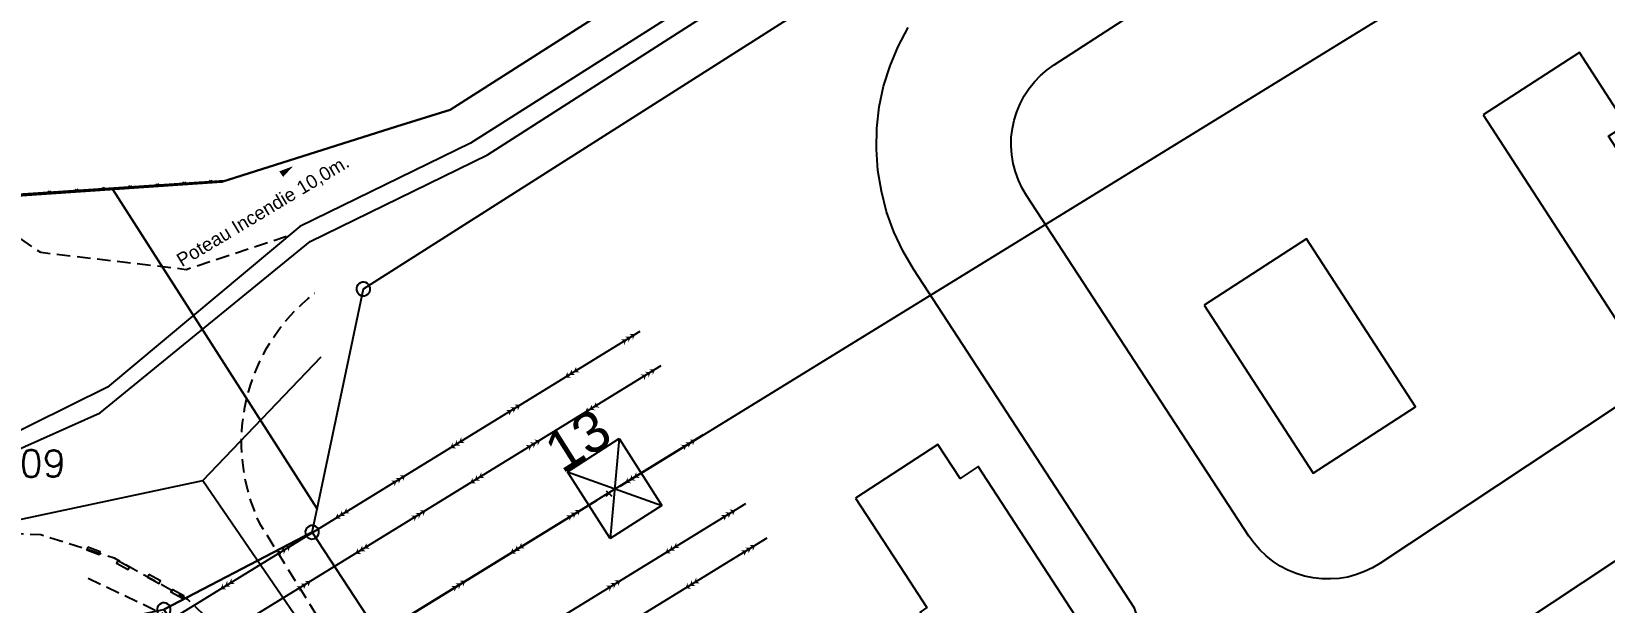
# Model space of a CAD drawing. Header units: metres. Extents: x 394605 to 1395358, y 4171135 to 6406139.
# Drawn here: x 1394504.7 to 1394621.4, y 4172707.2 to 4172749.5 of the extents above; entities that cross this region are included whole.
import ezdxf

# ---------------------------------------------------------------- set-up
doc = ezdxf.new("R2010")
doc.units = ezdxf.units.M
doc.header["$LTSCALE"] = 2
doc.header["$PDMODE"] = 3
doc.header["$PDSIZE"] = 0.2
doc.linetypes.add('CACHE2', pattern=[4.7625, 3.175, -1.5875])
doc.linetypes.add('CACHEX2', pattern=[0.75, 0.5, -0.25])
for name, color, linetype in [('T-AEP', 140, 'Continuous'), ('T-CLOTURES', 7, 'Continuous'), ('T-EDF', 20, 'Continuous'), ('T-RESEAUX-DIVERS', 7, 'Continuous'), ('T-SECTION AH', 3, 'Continuous'), ('T-VOIRIE', 7, 'Continuous')]:
    doc.layers.add(name, color=color, linetype=linetype)
doc.styles.add('Arial 4.0', font='arial.ttf', dxfattribs={"width": 0.99, "height": 0.8})
doc.styles.get("Standard").update_dxf_attribs({"font": 'txt.shx'})

# ---------------------------------------------------------------- blocks, each defined once
blk = doc.blocks.new('d005')
at = {"color": 0}
blk.add_lwpolyline([(0, 0), (0, 1), (1, 1), (1, 0)], close=True, dxfattribs=at)
blk = doc.blocks.new('GeoCroix')
at = {"color": 0, "linetype": 'ByBlock', "lineweight": -2}
for p, q in [((-0.5, 0.5), (0.5, -0.5)), ((-0.5, -0.5), (0.5, 0.5))]:
    blk.add_line(p, q, dxfattribs=at)
blk = doc.blocks.new('PYLONE1')
blk.add_point((0, 0))
blk = doc.blocks.new('BORLIPRO')
blk.add_lwpolyline([(-0.07, 0.5), (-0.19, 0.47), (-0.31, 0.4), (-0.4, 0.31), (-0.47, 0.19), (-0.5, 0.07), (-0.5, -0.07), (-0.47, -0.19), (-0.4, -0.31), (-0.31, -0.4), (-0.19, -0.47), (-0.07, -0.5), (0.07, -0.5), (0.19, -0.47), (0.31, -0.4), (0.4, -0.31), (0.47, -0.19), (0.5, -0.07), (0.5, 0.07), (0.47, 0.19), (0.4, 0.31), (0.31, 0.4), (0.19, 0.47), (0.07, 0.5)], close=True)
blk = doc.blocks.new('GeoEdfTT')
for points in [[(-1.125, 0), (-0.375, 0.5), (-0.375, -0.5), (-0.625, 0)], [(-0.375, 0), (0.375, 0.5), (0.375, -0.5), (0.125, 0)], [(0.375, 0), (1.125, 0.5), (1.125, -0.5), (0.875, 0)]]:
    blk.add_solid(points)

msp = doc.modelspace()

# ---------------------------------------------------------------- linework, layer by layer
at = {"layer": 'T-AEP', "linetype": 'CACHE2', "flags": 128}
msp.add_lwpolyline([(1394521.63, 4172737.88, 0, 0, 0), (1394524.1, 4172739.53, 0, 0.5, 0), (1394523.22, 4172738.94, 0.5, 0.5, 0)], format="xyseb", dxfattribs=at)
at = {"layer": 'T-AEP', "flags": 128}
for points in [[(1394517.41, 4172716.21), (1394526.18, 4172725.38)], [(1393889.66, 4172359.77), (1394061.03, 4172468.84), (1394126.69, 4172510.72), (1394237.45, 4172581.04), (1394368.74, 4172659.25), (1394398.86, 4172685.3), (1394454.58, 4172702.83), (1394517.41, 4172716.21), (1394594.7, 4172603.37)]]:
    msp.add_lwpolyline(points, dxfattribs=at)
at = {"layer": 'T-CLOTURES', "linetype": 'Continuous', "flags": 128}
msp.add_lwpolyline([(1394519.01, 4172738.43), (1394493.23, 4172736.74), (1394486.78, 4172714.39), (1394480.98, 4172713)], dxfattribs=at)
at = {"layer": 'T-EDF'}
for p, q in [((1394544.44, 4172716.86), (1394548.28, 4172719.32)), ((1394548.28, 4172719.32), (1394551.46, 4172714.35)), ((1394547.62, 4172711.9), (1394544.44, 4172716.86)), ((1394551.46, 4172714.35), (1394547.62, 4172711.9))]:
    msp.add_line(p, q, dxfattribs=at)
at = {"layer": 'T-EDF', "flags": 128}
for points in [[(1393894.11, 4172317.15), (1393903.03, 4172322.23), (1393906.91, 4172324.15), (1394253, 4172544.82), (1394549.84, 4172727.28)], [(1393895.59, 4172314.54), (1393904.43, 4172319.58), (1393908.39, 4172321.54), (1394254.59, 4172542.27), (1394551.41, 4172724.73)], [(1393898.56, 4172309.33), (1393907.25, 4172314.28), (1393911.34, 4172316.3), (1394257.77, 4172537.19), (1394554.55, 4172719.62)], [(1394548.28, 4172719.32), (1394547.62, 4172711.9)], [(1394544.44, 4172716.86), (1394551.46, 4172714.35)], [(1393901.53, 4172304.12), (1393910.07, 4172308.98), (1393914.29, 4172311.07), (1394260.96, 4172532.1), (1394557.69, 4172714.51)], [(1393903.02, 4172301.51), (1393911.48, 4172306.33), (1393915.77, 4172308.45), (1394262.55, 4172529.56), (1394559.26, 4172711.95)]]:
    msp.add_lwpolyline(points, dxfattribs=at)
at = {"layer": 'T-SECTION AH', "color": 45, "flags": 128}
for points in [[(1394548.37, 4172715.79), (1394879.17, 4172919.44), (1395015.38, 4173013.45)], [(1394686.52, 4172836.86), (1394625.86, 4172797.56), (1394608.46, 4172786.45), (1394537.25, 4172741.23), (1394524.6, 4172735.05), (1394510.34, 4172723.13), (1394487.95, 4172712.05), (1394462.2, 4172706.78), (1394440.9, 4172700.16), (1394420.12, 4172692.48), (1394406.71, 4172689.19), (1394395.39, 4172684.57), (1394387.49, 4172679.66), (1394382.47, 4172675.25), (1394376.38, 4172669.54), (1394366.84, 4172657.84), (1394330.22, 4172639.29), (1394322.6, 4172636.74), (1394236.35, 4172581.42), (1394181.76, 4172546.79), (1394149.06, 4172525.6)], [(1394493.13, 4172736.61), (1394518.82, 4172738.36), (1394531.77, 4172742.48), (1394535.74, 4172743.7), (1394561.81, 4172760.36), (1394602.09, 4172786.14), (1394637.53, 4172808.82)], [(1394493.13, 4172736.61), (1394518.82, 4172738.36), (1394531.77, 4172742.48), (1394535.74, 4172743.7), (1394561.81, 4172760.36), (1394602.09, 4172786.14), (1394637.53, 4172808.82)], [(1394493.13, 4172736.61), (1394518.82, 4172738.36), (1394531.77, 4172742.48), (1394535.74, 4172743.7), (1394561.81, 4172760.36), (1394602.09, 4172786.14), (1394637.53, 4172808.82)], [(1394298.8, 4172619.74), (1394323.01, 4172635.31), (1394329.62, 4172637.6), (1394356.12, 4172650.08), (1394366.42, 4172655.94), (1394367.82, 4172656.94), (1394377.25, 4172668.46), (1394383.7, 4172674.99), (1394392.08, 4172681.36), (1394401.33, 4172686.03), (1394406.99, 4172688.29), (1394420.72, 4172691.83), (1394428.54, 4172694.37), (1394435.84, 4172696.89), (1394451.24, 4172702.55), (1394461.71, 4172705.53), (1394487.82, 4172711.15), (1394503.05, 4172718.22), (1394509.79, 4172721.22), (1394525.37, 4172733.94), (1394538.52, 4172740.36), (1394563.53, 4172756.41), (1394601.52, 4172780.63), (1394639.31, 4172804.81)], [(1394594.98, 4172712.07), (1394578.49, 4172737.36), (1394578.17, 4172737.91), (1394577.89, 4172738.5), (1394577.67, 4172739.1), (1394577.5, 4172739.73), (1394577.4, 4172740.38), (1394577.36, 4172741.02), (1394577.37, 4172741.67), (1394577.45, 4172742.32), (1394577.58, 4172742.94), (1394577.78, 4172743.56), (1394578.02, 4172744.16), (1394578.33, 4172744.74), (1394578.68, 4172745.27), (1394579.09, 4172745.78), (1394579.53, 4172746.25), (1394580.03, 4172746.67), (1394580.55, 4172747.05), (1394587.83, 4172751.77)], [(1394656.84, 4172592.97), (1394590.07, 4172695.93), (1394586.51, 4172706.75), (1394570.12, 4172731.89), (1394569.32, 4172733.25), (1394568.65, 4172734.67), (1394568.12, 4172736.15), (1394567.73, 4172737.67), (1394567.47, 4172739.22), (1394567.36, 4172740.79), (1394567.4, 4172742.36), (1394567.58, 4172743.93), (1394567.9, 4172745.47), (1394568.38, 4172746.97), (1394568.98, 4172748.42), (1394569.71, 4172749.81)], [(1394633.15, 4172728.91), (1394604.71, 4172710.06), (1394604.16, 4172709.73), (1394603.57, 4172709.45), (1394602.97, 4172709.23), (1394602.34, 4172709.05), (1394601.69, 4172708.95), (1394601.04, 4172708.91), (1394600.39, 4172708.91), (1394599.75, 4172708.99), (1394599.12, 4172709.11), (1394598.5, 4172709.31), (1394597.89, 4172709.55), (1394597.32, 4172709.86), (1394596.78, 4172710.2), (1394596.26, 4172710.61), (1394595.79, 4172711.06), (1394595.37, 4172711.55), (1394594.98, 4172712.07)], [(1394638.4, 4172721), (1394608.16, 4172700.95), (1394607.55, 4172700.72), (1394606.96, 4172700.43), (1394606.41, 4172700.09), (1394605.88, 4172699.7), (1394605.4, 4172699.26), (1394604.95, 4172698.77), (1394604.56, 4172698.25), (1394604.22, 4172697.7), (1394603.92, 4172697.11), (1394603.68, 4172696.5), (1394603.51, 4172695.86), (1394603.39, 4172695.22), (1394603.34, 4172694.57), (1394603.34, 4172693.92), (1394603.41, 4172693.26), (1394603.54, 4172692.62), (1394664.8, 4172598.14)], [(1394262.65, 4172539.93), (1394546.66, 4172714.74)]]:
    msp.add_lwpolyline(points, dxfattribs=at)
for points in [[(1394510.74, 4172737.81), (1394525.88, 4172714.12), (1394529.31, 4172730.42), (1394630.71, 4172794.93), (1394635.75, 4172798.14), (1394692.67, 4172834.39), (1394699.37, 4172838.67), (1394719.78, 4172851.74), (1394715.35, 4172858.59), (1394687.89, 4172841.04), (1394637.53, 4172808.82), (1394602.09, 4172786.14), (1394561.81, 4172760.36), (1394535.74, 4172743.7), (1394531.77, 4172742.48), (1394518.82, 4172738.36), (1394510.74, 4172737.81)], [(1394638.83, 4172671.27), (1394578.35, 4172631.67), (1394525.51, 4172712.37), (1394525.88, 4172714.12), (1394529.31, 4172730.42), (1394630.71, 4172794.93), (1394635.75, 4172798.14), (1394659.52, 4172760.79), (1394683.21, 4172723.58), (1394657.39, 4172706.98), (1394635.54, 4172692.89), (1394630.52, 4172689.62), (1394686.23, 4172603.69), (1394682.97, 4172601.57), (1394638.83, 4172671.27)], [(1394612.37, 4172743.34), (1394622.79, 4172727.27), (1394629.95, 4172731.9), (1394626.47, 4172737.26), (1394625.15, 4172736.4), (1394621.67, 4172741.76), (1394622.97, 4172742.6), (1394619.5, 4172747.96), (1394612.37, 4172743.34)], [(1394486.68, 4172714.29), (1394493.24, 4172709.68), (1394497.62, 4172703.12), (1394514.51, 4172706.63), (1394525.51, 4172712.37), (1394525.88, 4172714.12), (1394510.74, 4172737.81), (1394493.13, 4172736.61), (1394487.06, 4172715.8), (1394486.68, 4172714.29)], [(1394591.67, 4172729.23), (1394599.76, 4172716.75), (1394607.35, 4172721.67), (1394599.26, 4172734.15), (1394591.67, 4172729.23)], [(1394565.81, 4172714.91), (1394569.45, 4172709.33), (1394571.11, 4172706.78), (1394570.61, 4172706.45), (1394575.24, 4172699.36), (1394575.74, 4172699.69), (1394577.4, 4172697.14), (1394583.49, 4172701.11), (1394581.82, 4172703.69), (1394583.17, 4172704.56), (1394574.9, 4172717.24), (1394573.57, 4172716.37), (1394571.92, 4172718.89), (1394565.81, 4172714.91)], [(1394514.51, 4172706.63), (1394568.25, 4172625.06), (1394578.35, 4172631.67), (1394525.51, 4172712.37), (1394514.51, 4172706.63)]]:
    msp.add_lwpolyline(points, close=True, dxfattribs=at)
at = {"layer": 'T-VOIRIE', "linetype": 'CACHEX2', "flags": 128}
for points in [[(1394523.62, 4172734.31), (1394516.18, 4172731.85), (1394505.38, 4172733.12), (1394500.44, 4172736.49), (1394496.03, 4172734.77), (1394498.96, 4172729.62), (1394500, 4172722.85), (1394496.65, 4172717.39), (1394493.09, 4172714.63), (1394487.18, 4172712.92), (1394481.39, 4172711.74)], [(1394523.62, 4172734.31), (1394516.18, 4172731.85), (1394505.38, 4172733.12), (1394500.44, 4172736.49), (1394496.03, 4172734.77), (1394498.96, 4172729.62), (1394500, 4172722.85), (1394496.65, 4172717.39), (1394493.09, 4172714.63), (1394487.18, 4172712.92), (1394481.39, 4172711.74)], [(1394482.5, 4172708.2), (1394502.36, 4172712.23), (1394502.93, 4172712.28), (1394505.4, 4172712.2), (1394510.83, 4172710.47), (1394516.27, 4172707.41), (1394522.06, 4172701.73), (1394530.05, 4172689.63), (1394543.4, 4172669.18), (1394557.29, 4172647.89), (1394569.46, 4172629.34), (1394581.76, 4172610.1)], [(1394482.5, 4172708.2), (1394502.36, 4172712.23), (1394502.93, 4172712.28), (1394505.4, 4172712.2), (1394510.83, 4172710.47), (1394516.27, 4172707.41), (1394522.06, 4172701.73), (1394530.05, 4172689.63), (1394543.4, 4172669.18), (1394557.29, 4172647.89), (1394569.46, 4172629.34), (1394581.76, 4172610.1)], [(1394508.91, 4172708.96), (1394514.46, 4172706.32), (1394519.06, 4172702.33), (1394528.1, 4172688.79), (1394541.63, 4172667.86), (1394556.29, 4172645.45), (1394579.49, 4172610.57)], [(1394508.91, 4172708.96), (1394514.46, 4172706.32), (1394519.06, 4172702.33), (1394528.1, 4172688.79), (1394541.63, 4172667.86), (1394556.29, 4172645.45), (1394579.49, 4172610.57)]]:
    msp.add_lwpolyline(points, dxfattribs=at)
msp.add_lwpolyline([(1394586.68, 4172613.34), (1394574.17, 4172632.4), (1394562.03, 4172651.14), (1394548.26, 4172672.03), (1394534.6, 4172692.96), (1394526.72, 4172704.81), (1394521.69, 4172712.92, -0.354811), (1394525.71, 4172730.11)], format="xyb", dxfattribs=at)
msp.add_lwpolyline([(1394586.68, 4172613.34), (1394574.17, 4172632.4), (1394562.03, 4172651.14), (1394548.26, 4172672.03), (1394534.6, 4172692.96), (1394526.72, 4172704.81), (1394521.69, 4172712.92, -0.354811), (1394525.71, 4172730.11)], format="xyb", dxfattribs=at)

# ---------------------------------------------------------------- block references
at = {"layer": 'T-CLOTURES', "xscale": 0.2, "yscale": 0.2, "zscale": 0.2, "rotation": 183.7482499261229}
for p in [(1394512.02, 4172737.97), (1394514.02, 4172738.11), (1394516.02, 4172738.24), (1394518.01, 4172738.37), (1394506.04, 4172737.58), (1394508.03, 4172737.71), (1394510.03, 4172737.84)]:
    msp.add_blockref('GeoCroix', p, dxfattribs=at)
at = {"layer": 'T-EDF', "xscale": 0.5, "yscale": 0.5, "zscale": 0.5}
for p, rotation in [((1394549, 4172726.77), 211.5790817113776), ((1394544.74, 4172724.15), 31.57908171137765), ((1394550.48, 4172724.16), 211.5790817113707), ((1394540.48, 4172721.53), 211.5790817113776), ((1394546.22, 4172721.54), 31.57908171137078), ((1394536.22, 4172718.91), 31.57908171137765), ((1394541.96, 4172718.92), 211.5790817113707), ((1394553.46, 4172718.94), 211.5790817114223), ((1394531.96, 4172716.29), 211.5790817113776), ((1394537.7, 4172716.3), 31.57908171137078), ((1394549.2, 4172716.32), 31.57908171142229), ((1394527.7, 4172713.68), 31.57908171137765), ((1394533.45, 4172713.69), 211.5790817113707), ((1394544.94, 4172713.71), 211.5790817114223), ((1394556.43, 4172713.73), 211.5790817114738), ((1394523.44, 4172711.06), 211.5790817113776), ((1394529.19, 4172711.07), 31.57908171137078), ((1394540.68, 4172711.09), 31.57908171142229), ((1394552.17, 4172711.11), 31.57908171147381), ((1394557.91, 4172711.12), 211.579081711467), ((1394519.18, 4172708.44), 31.57908171137765), ((1394524.93, 4172708.45), 211.5790817113707), ((1394536.42, 4172708.47), 211.5790817114223), ((1394547.91, 4172708.49), 211.5790817114738), ((1394553.65, 4172708.5), 31.57908171146695)]:
    msp.add_blockref('GeoEdfTT', p, dxfattribs=dict(at, rotation=rotation))
at = {"layer": 'T-RESEAUX-DIVERS', "yscale": -0.2099142030096294}
for p, xscale, rotation in [((1394508.87, 4172711.27), 0.9799535592172361, 338.8077466687298), ((1394508.87, 4172711.27), 0.9799535592172361, 338.8077466687298), ((1394511.11, 4172710.25), 0.9799535592172363, 331.4487425583152), ((1394511.11, 4172710.25), 0.9799535592172363, 331.4487425583152), ((1394513.41, 4172709.23), 0.9799535592172363, 331.4487425583152), ((1394513.41, 4172709.23), 0.9799535592172363, 331.4487425583152), ((1394515.13, 4172708.13), 0.9799535592172363, 331.4487425583152), ((1394515.13, 4172708.13), 0.9799535592172363, 331.4487425583152)]:
    msp.add_blockref('d005', p, dxfattribs=dict(at, xscale=xscale, rotation=rotation))
at = {"layer": 'T-SECTION AH', "color": 45, "rotation": 31.8}
for name, p in [('BORLIPRO', (1394529.31, 4172730.42)), ('PYLONE1', (1394547.53, 4172715.25)), ('BORLIPRO', (1394525.51, 4172712.37)), ('BORLIPRO', (1394514.51, 4172706.63))]:
    msp.add_blockref(name, p, dxfattribs=at)

# ---------------------------------------------------------------- texts
at = {"layer": 'T-AEP', "linetype": 'CACHE2', "style": 'Arial 4.0', "width": 0.99}
msp.add_text('Poteau Incendie 10,0m.', height=1, rotation=30.9836, dxfattribs=at).set_placement((1394515.85, 4172732.03))
at = {"layer": 'T-EDF', "ltscale": 2, "insert": (1394542.44, 4172719.22), "char_height": 3, "attachment_point": 1, "rotation": 32.2251}
msp.add_mtext_dynamic_manual_height_columns('{\\fArial|b0|i0|c0|p34;13}', width=49.8056, gutter_width=1.5, heights=[3.19], dxfattribs=at)
at = {"layer": 'T-SECTION AH', "color": 45}
msp.add_text('209', height=2, dxfattribs=at).set_placement((1394502.1, 4172716.47))

doc.saveas('drawing.dxf')
